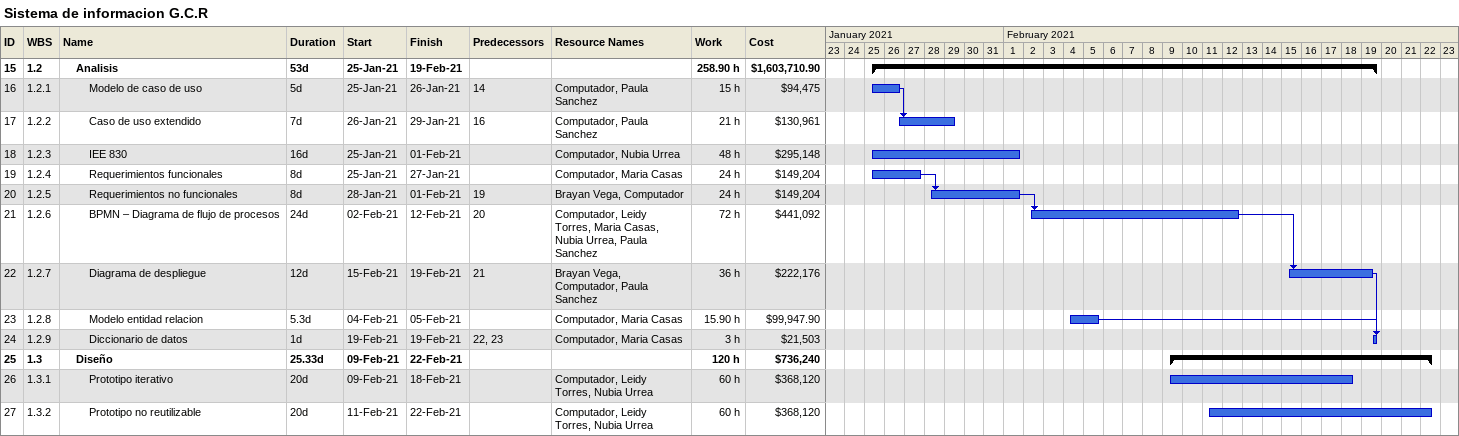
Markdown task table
Sistema de informacion G.C.R

| ID | WBS | Task | Duration | Start | Finish | Predecessors | Resources | Work (h) | Cost ($) |
|---|---|---|---|---|---|---|---|---|---|
| 15 | 1.2 | **Analisis** | 53d | 2021-01-25 | 2021-02-19 |  |  | 258.90 | 1603710.90 |
| 16 | 1.2.1 | Modelo de caso de uso | 5d | 2021-01-25 | 2021-01-26 | 14 | Computador, Paula Sanchez | 15 | 94475 |
| 17 | 1.2.2 | Caso de uso extendido | 7d | 2021-01-26 | 2021-01-29 | 16 | Computador, Paula Sanchez | 21 | 130961 |
| 18 | 1.2.3 | IEE 830 | 16d | 2021-01-25 | 2021-02-01 |  | Computador, Nubia Urrea | 48 | 295148 |
| 19 | 1.2.4 | Requerimientos funcionales | 8d | 2021-01-25 | 2021-01-27 |  | Computador, Maria Casas | 24 | 149204 |
| 20 | 1.2.5 | Requerimientos no funcionales | 8d | 2021-01-28 | 2021-02-01 | 19 | Brayan Vega, Computador | 24 | 149204 |
| 21 | 1.2.6 | BPMN – Diagrama de flujo de procesos | 24d | 2021-02-02 | 2021-02-12 | 20 | Computador, Leidy Torres, Maria Casas, Nubia Urrea, Paula Sanchez | 72 | 441092 |
| 22 | 1.2.7 | Diagrama de despliegue | 12d | 2021-02-15 | 2021-02-19 | 21 | Brayan Vega, Computador, Paula Sanchez | 36 | 222176 |
| 23 | 1.2.8 | Modelo entidad relacion | 5.3d | 2021-02-04 | 2021-02-05 |  | Computador, Maria Casas | 15.90 | 99947.90 |
| 24 | 1.2.9 | Diccionario de datos | 1d | 2021-02-19 | 2021-02-19 | 22, 23 | Computador, Maria Casas | 3 | 21503 |
| 25 | 1.3 | **Diseño** | 25.33d | 2021-02-09 | 2021-02-22 |  |  | 120 | 736240 |
| 26 | 1.3.1 | Prototipo iterativo | 20d | 2021-02-09 | 2021-02-18 |  | Computador, Leidy Torres, Nubia Urrea | 60 | 368120 |
| 27 | 1.3.2 | Prototipo no reutilizable | 20d | 2021-02-11 | 2021-02-22 |  | Computador, Leidy Torres, Nubia Urrea | 60 | 368120 |
